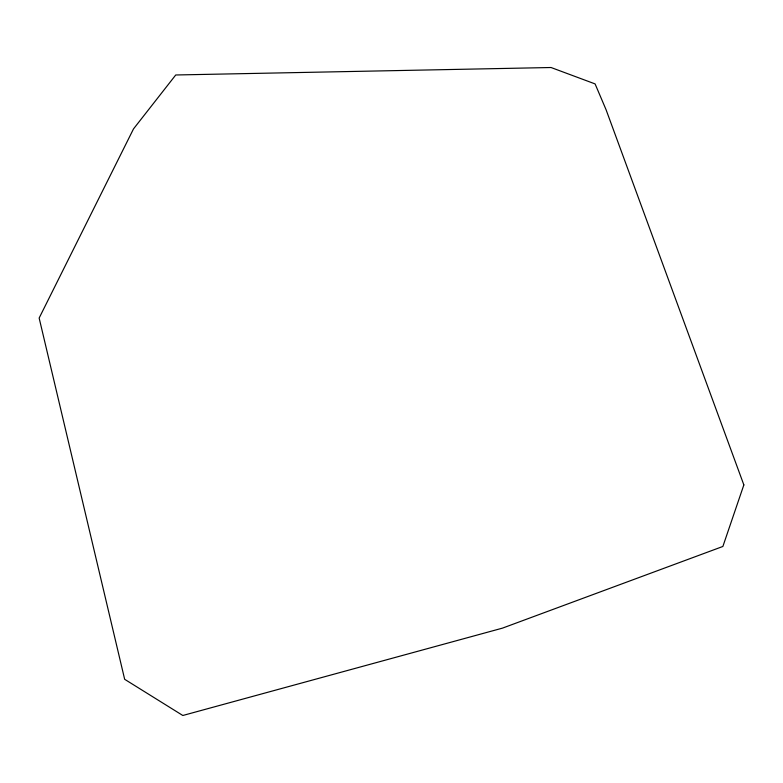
<?xml version="1.0" encoding="UTF-8"?>
<svg xmlns="http://www.w3.org/2000/svg" width="783" height="783" viewBox="0 0 783 783"><rect width="100%" height="100%" fill="white"/><g stroke="black" fill="none" stroke-linecap="round" stroke-linejoin="round"><path stroke-width="1.17" d="M743.85 484.912L722.875 546.465L502.441 628.142L182.821 715.486L124.663 679.301L39.15 318.045L133.501 128.911L175.735 74.982L551.036 67.514L595.09 83.908L606.091 109.777L743.85 484.912"/></g></svg>
